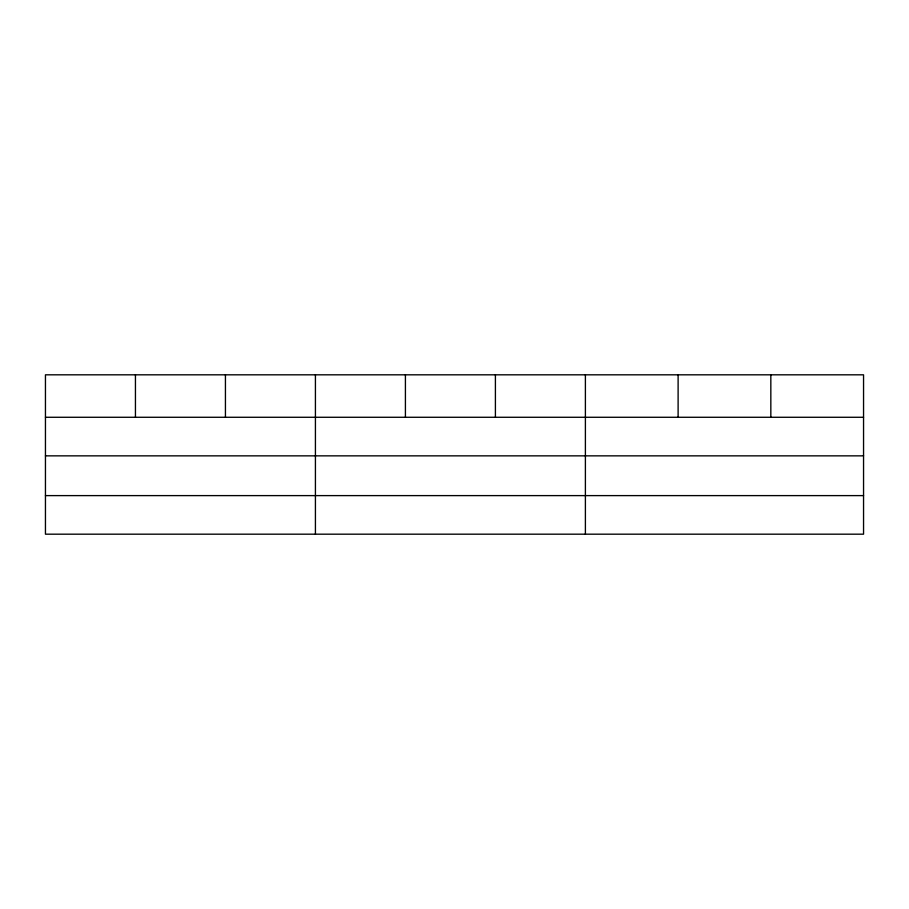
<?xml version="1.0" encoding="UTF-8"?>
<svg xmlns="http://www.w3.org/2000/svg" width="909" height="909" viewBox="0 0 909 909"><rect width="100%" height="100%" fill="white"/><g stroke="black" fill="none" stroke-linecap="round" stroke-linejoin="round"><path stroke-width="1.36" d="M863.55 455.852L863.55 374.815L45.45 374.815L45.45 534.185L863.55 534.185L863.55 455.852L45.45 455.852M45.45 417.276L863.55 417.276M45.45 495.61L863.55 495.61M770.832 374.815L770.832 417.276M678.114 374.815L678.114 417.276M585.396 374.815L585.396 534.185M495.405 374.815L495.405 417.276M405.414 374.815L405.414 417.276M315.423 374.815L315.423 534.185M225.432 374.815L225.432 417.276M135.441 374.815L135.441 417.276"/></g></svg>
